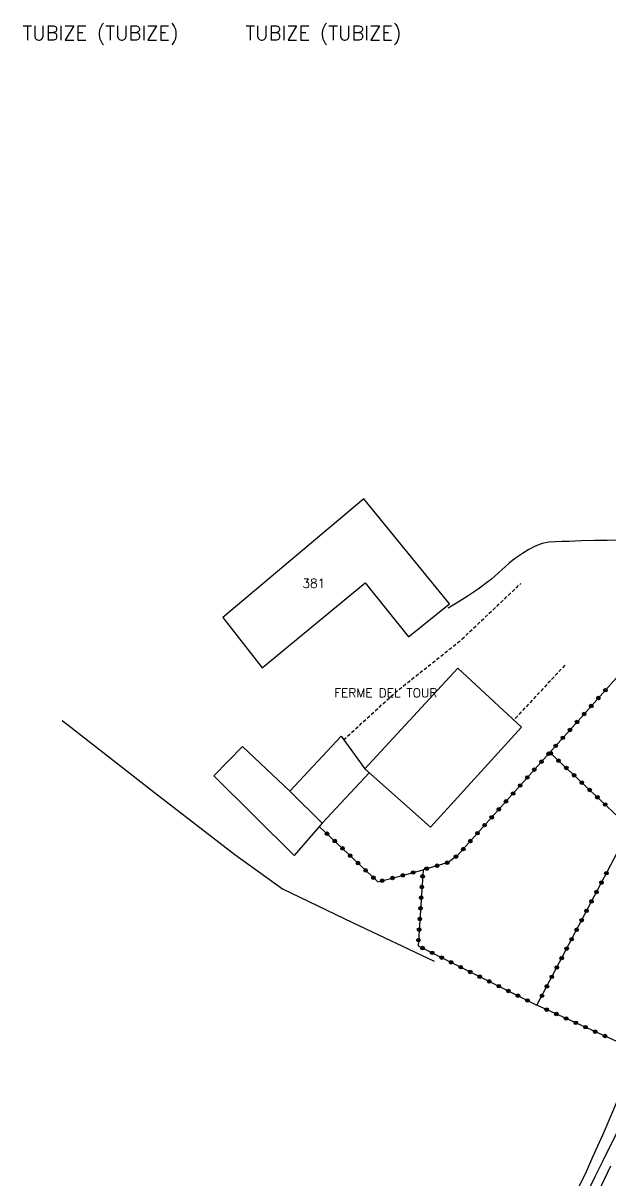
# Model space of a CAD drawing. Header units: millimetres. Extents: x 137000 to 138000, y 152000 to 153001.
# Drawn here: x 137473.6 to 137556.1, y 152335.4 to 152498.1 of the extents above; entities that cross this region are included whole.
import ezdxf
from ezdxf.enums import TextEntityAlignment as Align

# ---------------------------------------------------------------- set-up
doc = ezdxf.new("R2010")
doc.units = ezdxf.units.MM
doc.linetypes.add('DASHED', pattern=[0.75, 0.5, -0.25])
doc.layers.get('0').update_dxf_attribs({"linetype": 'CONTINUOUS'})
for name, color, linetype in [('W0017', 7, 'CONTINUOUS'), ('W0101', 7, 'CONTINUOUS'), ('W0104', 1, 'CONTINUOUS'), ('W0112', 1, 'DASHED'), ('W0211', 2, 'CONTINUOUS'), ('W0214', 2, 'CONTINUOUS'), ('W0323', 7, 'CONTINUOUS'), ('W0330', 7, 'CONTINUOUS'), ('W0333', 7, 'CONTINUOUS'), ('W0980', 7, 'CONTINUOUS'), ('W0984', 7, 'CONTINUOUS'), ('W0991', 7, 'CONTINUOUS')]:
    doc.layers.add(name, color=color, linetype=linetype)
doc.styles.get("Standard").update_dxf_attribs({"font": 'romans.shx', "width": 0.85})

# ---------------------------------------------------------------- blocks, each defined once
blk = doc.blocks.new('t323o')
at = {"color": 0, "linetype": 'Continuous'}
for radius in [0.25, 0.15]:
    blk.add_circle((0, 0), radius, dxfattribs=at)

msp = doc.modelspace()

# ---------------------------------------------------------------- linework, layer by layer
at = {"layer": 'W0017'}
msp.add_lwpolyline([(137557.62, 152425.32), (137555.82, 152425.28), (137554.02, 152425.26), (137552.21, 152425.21), (137550.41, 152425.14), (137549.48, 152425.11), (137548.54, 152425.1), (137547.59, 152425.03), (137546.66, 152424.84), (137545.69, 152424.47), (137544.78, 152424), (137543.91, 152423.45), (137543.06, 152422.88), (137542.53, 152422.49), (137542.01, 152422.06), (137541.51, 152421.62), (137541.02, 152421.17), (137540.53, 152420.72), (137540.04, 152420.27), (137539.53, 152419.84), (137539.01, 152419.43), (137537.66, 152418.44), (137536.27, 152417.5), (137534.86, 152416.59), (137533.42, 152415.73)], dxfattribs=at)
at = {"layer": 'W0101'}
msp.add_lwpolyline([(137507.27, 152407.36), (137521.73, 152419.33), (137527.83, 152411.69), (137533.64, 152416.35), (137521.58, 152431.12), (137501.7, 152414.45)], close=True, dxfattribs=at)
at = {"layer": 'W0104'}
for points in [[(137543.77, 152398.99), (137530.94, 152384.92), (137521.69, 152393.13), (137534.77, 152407.29)], [(137522.33, 152392.55), (137515.7, 152385.5), (137515.69, 152385.5), (137511.76, 152380.93), (137500.45, 152392.16), (137504.46, 152396.26), (137511.16, 152390), (137518.35, 152397.75), (137521.69, 152393.13)]]:
    msp.add_lwpolyline(points, close=True, dxfattribs=at)
msp.add_lwpolyline([(137511.16, 152390), (137515.69, 152385.5)], dxfattribs=at)
at = {"layer": 'W0112'}
for points in [[(137518.72, 152397.23), (137525.93, 152403.83), (137535.36, 152411.36), (137543.66, 152419.22)], [(137549.87, 152407.73), (137542.66, 152400.01)]]:
    msp.add_lwpolyline(points, dxfattribs=at)
at = {"layer": 'W0211'}
msp.add_lwpolyline([(137552.32, 152332.07), (137554.12, 152335.76), (137555.25, 152338.04), (137556.39, 152340.32), (137557.53, 152342.6), (137558.68, 152344.88), (137559.82, 152347.16), (137560.96, 152349.45), (137562.08, 152351.74), (137563.19, 152354.03), (137564.45, 152356.64), (137565.74, 152359.24), (137567.04, 152361.84), (137568.34, 152364.43), (137569.63, 152367.02), (137570.91, 152369.63), (137572.14, 152372.26), (137573.34, 152374.9)], dxfattribs=at)
at = {"layer": 'W0214'}
msp.add_lwpolyline([(137559.94, 152353.18), (137558.47, 152349.47), (137556.96, 152345.78), (137555.39, 152342.12), (137553.77, 152338.48), (137552.84, 152336.44), (137551.88, 152334.42)], dxfattribs=at)
at = {"layer": 'W0323'}
for points in [[(137586.46, 152406.24), (137577.62, 152411.16), (137565.93, 152415.84), (137551.72, 152399.89), (137534.73, 152380.93), (137533.41, 152379.95), (137529.89, 152378.94), (137529.19, 152368.23), (137545.93, 152359.87)], [(137545.93, 152359.87), (137559.04, 152384.81), (137547.74, 152395.45)], [(137515.29, 152385.04), (137523.52, 152377.23), (137526.8, 152378.08), (137529.89, 152378.94)], [(137570.99, 152376.38), (137559.76, 152353.61), (137545.93, 152359.87)]]:
    msp.add_lwpolyline(points, dxfattribs=at)
at = {"layer": 'W0330'}
msp.add_lwpolyline([(137479.1, 152399.93), (137479.92, 152399.35), (137492.09, 152389.8), (137503.41, 152381.07), (137510.11, 152376.26), (137519.96, 152371.5), (137531.47, 152366.05)], dxfattribs=at)
at = {"layer": 'W0333'}
msp.add_lwpolyline([(137556.3, 152337.24), (137552.82, 152329.92)], dxfattribs=at)

# ---------------------------------------------------------------- block references
at = {"layer": 'W0323'}
for p, rotation in [((137555.57, 152404.21), 228.2993886649063), ((137554.57, 152403.09), 228.2993886649063), ((137552.58, 152400.85), 228.2993886649063), ((137553.57, 152401.97), 228.2993886649063), ((137551.58, 152399.73), 228.1425830051454), ((137549.57, 152397.5), 228.1425830051454), ((137550.58, 152398.61), 228.1425830051454), ((137548.57, 152396.38), 228.1425830051454), ((137546.57, 152394.14), 228.1425830051454), ((137547.57, 152395.26), 228.1425830051454), ((137547.88, 152395.31), 136.7489858736036), ((137548.97, 152394.28), 136.7489858736036), ((137545.57, 152393.03), 228.1425830051454), ((137550.07, 152393.26), 136.7489858736036), ((137544.57, 152391.91), 228.1425830051454), ((137551.16, 152392.23), 136.7489858736036), ((137552.25, 152391.2), 136.7489858736036), ((137542.57, 152389.67), 228.1425830051454), ((137543.57, 152390.79), 228.1425830051454), ((137553.34, 152390.17), 136.7489858736036), ((137541.57, 152388.56), 228.1425830051454), ((137554.44, 152389.14), 136.7489858736036), ((137555.53, 152388.12), 136.7489858736036), ((137539.57, 152386.32), 228.1425830051454), ((137540.57, 152387.44), 228.1425830051454), ((137538.56, 152385.21), 228.1425830051454), ((137516.38, 152384.01), 316.4817956106166), ((137517.47, 152382.97), 316.4817956106166), ((137536.56, 152382.97), 228.1425830051454), ((137537.56, 152384.09), 228.1425830051454), ((137518.56, 152381.94), 316.4817956106166), ((137535.56, 152381.85), 228.1425830051454), ((137519.64, 152380.91), 316.4817956106166), ((137520.73, 152379.87), 316.4817956106166), ((137531.86, 152379.51), 195.9690009021926), ((137533.3, 152379.92), 195.9690009021926), ((137534.53, 152380.78), 216.5982896888341), ((137521.82, 152378.84), 316.4817956106166), ((137522.91, 152377.81), 316.4817956106166), ((137527.05, 152378.15), 15.55474891216153), ((137528.5, 152378.55), 15.55474891216153), ((137529.83, 152378), 266.2754375381696), ((137530.42, 152379.09), 195.9690009021926), ((137555.71, 152378.46), 62.26978083212859), ((137524.15, 152377.39), 14.63083191572953), ((137525.6, 152377.77), 14.63083191572953), ((137529.73, 152376.5), 266.2754375381696), ((137555.01, 152377.13), 62.26978083212859), ((137529.63, 152375), 266.2754375381696), ((137554.31, 152375.8), 62.26978083212859), ((137529.53, 152373.51), 266.2754375381696), ((137552.91, 152373.15), 62.26978083212859), ((137553.61, 152374.48), 62.26978083212859), ((137529.44, 152372.01), 266.2754375381696), ((137552.22, 152371.82), 62.26978083212859), ((137529.34, 152370.51), 266.2754375381696), ((137551.52, 152370.49), 62.26978083212859), ((137529.24, 152369.02), 266.2754375381696), ((137550.82, 152369.17), 62.26978083212859), ((137529.83, 152367.91), 333.4664367872564), ((137531.17, 152367.24), 333.4664367872564), ((137532.51, 152366.57), 333.4664367872564), ((137549.42, 152366.51), 62.26978083212859), ((137550.12, 152367.84), 62.26978083212859), ((137533.86, 152365.9), 333.4664367872564), ((137535.2, 152365.23), 333.4664367872564), ((137548.73, 152365.18), 62.26978083212859), ((137536.54, 152364.56), 333.4664367872564), ((137537.88, 152363.89), 333.4664367872564), ((137539.22, 152363.22), 333.4664367872564), ((137548.03, 152363.86), 62.26978083212859), ((137540.57, 152362.55), 333.4664367872564), ((137541.91, 152361.88), 333.4664367872564), ((137547.33, 152362.53), 62.26978083212859), ((137543.25, 152361.21), 333.4664367872564), ((137544.59, 152360.54), 333.4664367872564), ((137546.63, 152361.2), 62.26978083212859), ((137547.3, 152359.25), 155.6238538025652), ((137548.67, 152358.63), 155.6238538025652), ((137550.03, 152358.01), 155.6238538025652), ((137551.4, 152357.4), 155.6238538025652), ((137552.77, 152356.78), 155.6238538025652), ((137554.13, 152356.16), 155.6238538025652), ((137555.5, 152355.54), 155.6238538025652)]:
    msp.add_blockref('t323o', p, dxfattribs=dict(at, rotation=rotation))

# ---------------------------------------------------------------- texts
at = {"layer": 'W0980'}
for p in [(137484.49, 152496.54), (137515.87, 152496.54)]:
    msp.add_text('TUBIZE (TUBIZE)', height=2, dxfattribs=at).set_placement(p, align=Align.MIDDLE)
at = {"layer": 'W0984'}
msp.add_text('FERME DEL TOUR   ', height=1.25, dxfattribs=at).set_placement((137525.93, 152403.83), align=Align.MIDDLE_CENTER)
at = {"layer": 'W0991'}
msp.add_text('381', height=1.25, dxfattribs=at).set_placement((137514.52, 152419.24), align=Align.MIDDLE_CENTER)

doc.saveas('drawing.dxf')
